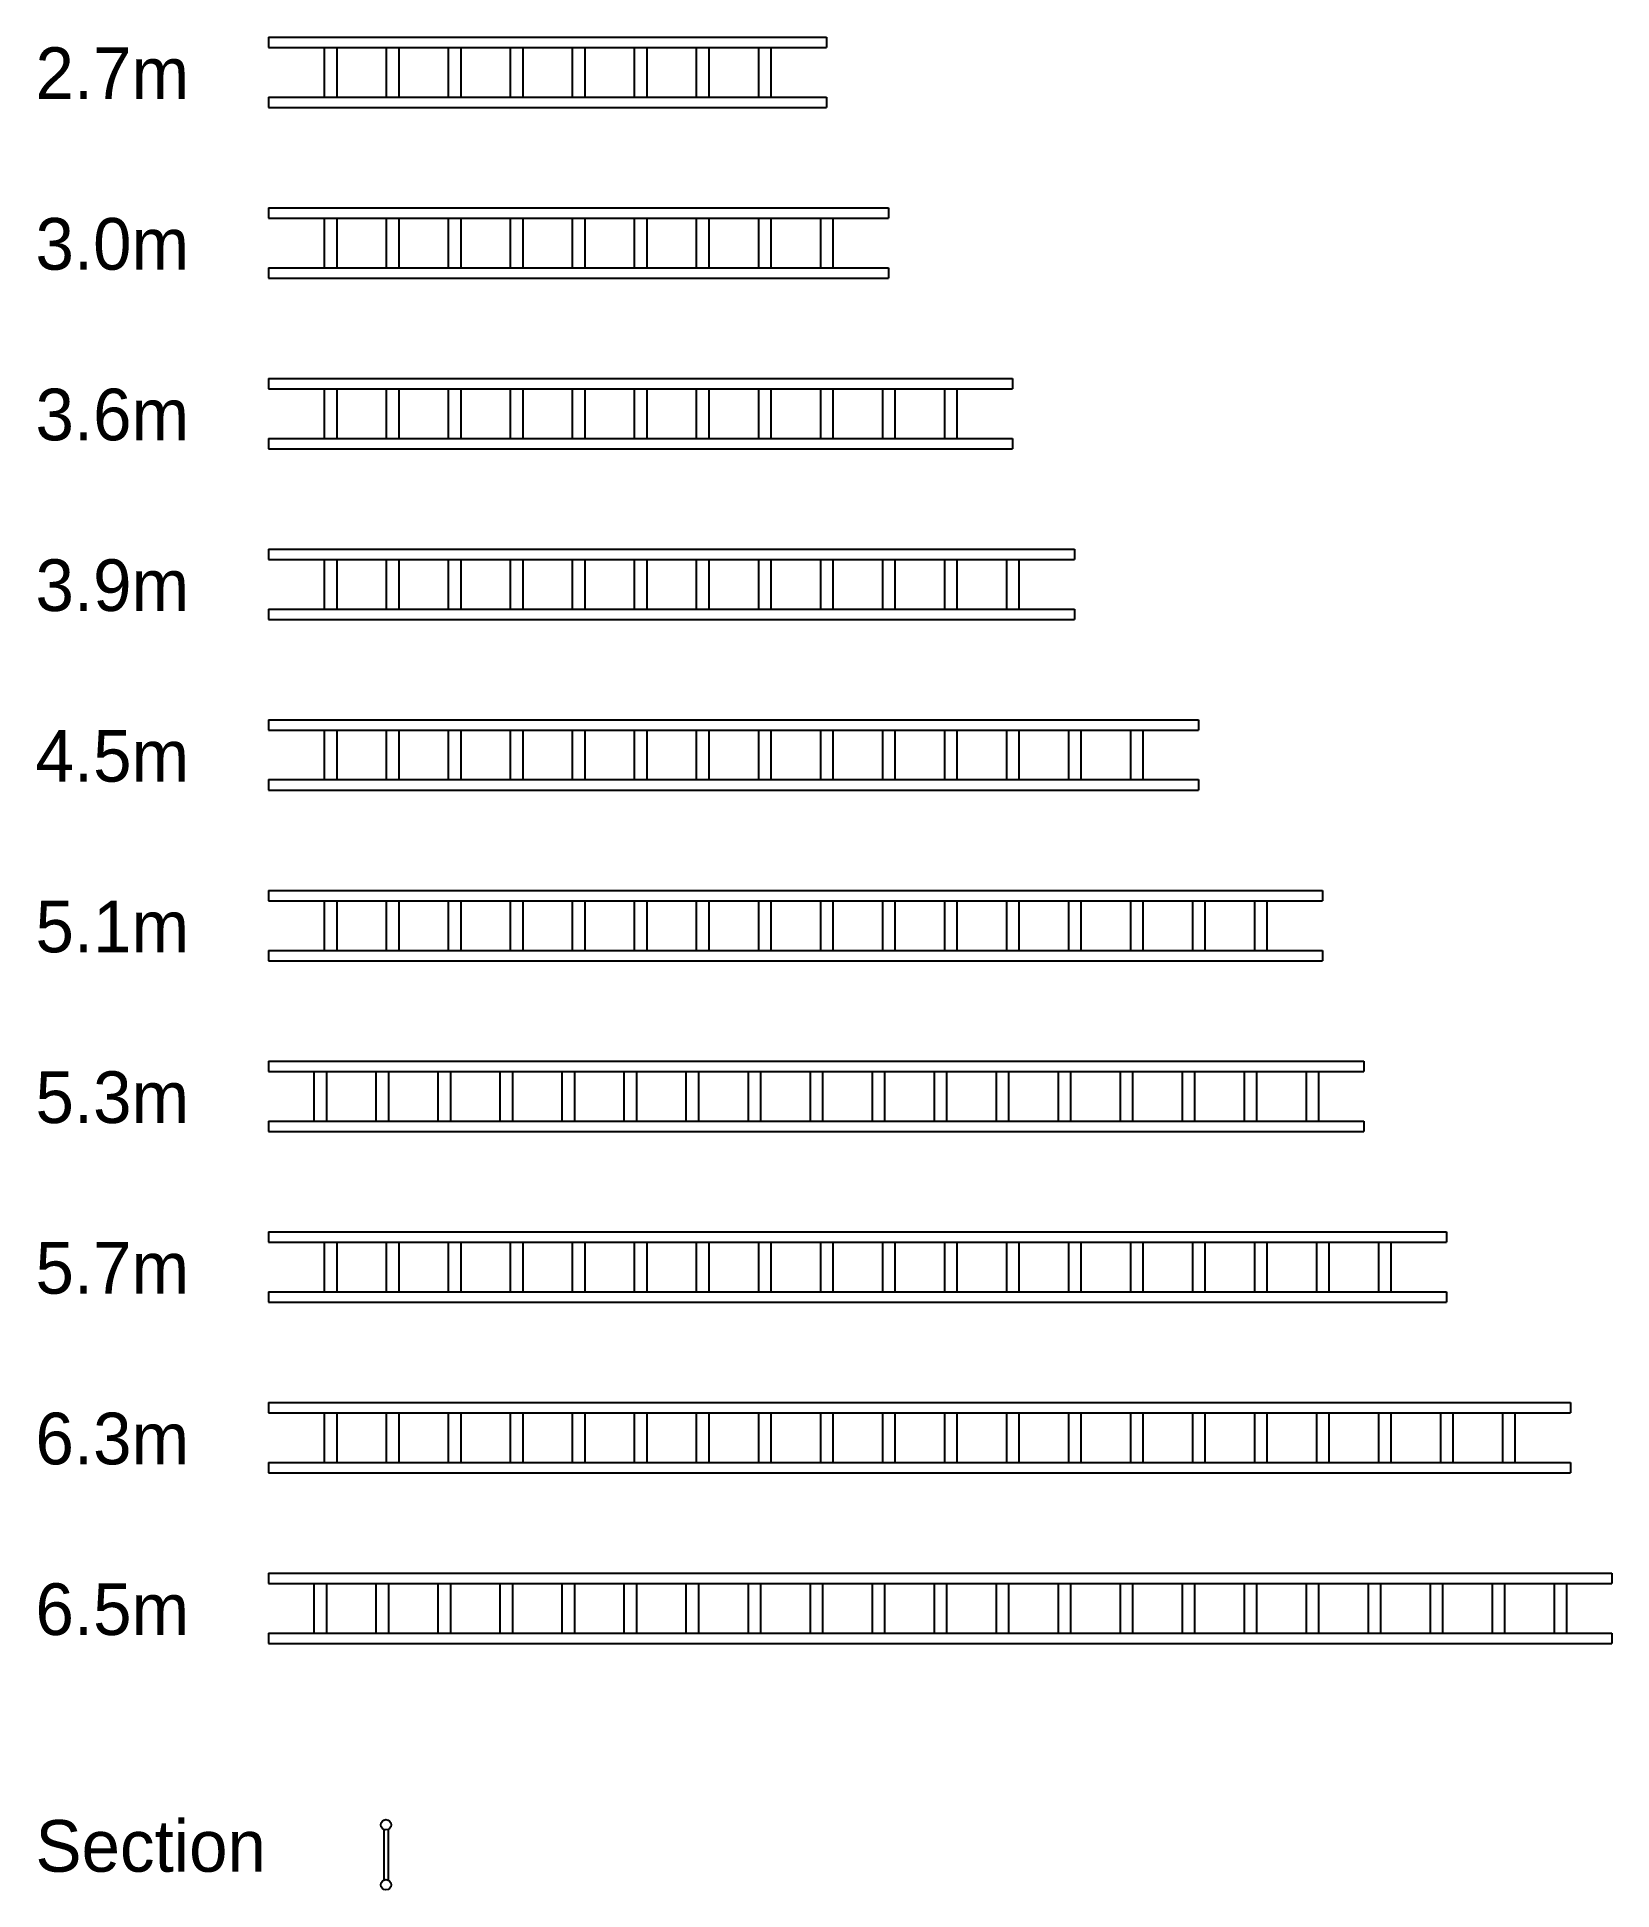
# Model space of a CAD drawing. Header units: millimetres. Extents: x 24861 to 32481, y 26618 to 35582.
import ezdxf

# ---------------------------------------------------------------- set-up
doc = ezdxf.new("R2010")
doc.units = ezdxf.units.MM
doc.layers.get('0').update_dxf_attribs({"linetype": 'CONTINUOUS'})
doc.styles.add('ARCH', font='archd.shx', dxfattribs={"height": 250})

# ---------------------------------------------------------------- blocks, each defined once
blk = doc.blocks.new('2.7m Ladder Beam')
at = {"color": 6}
for p, q in [((0, 340), (0, 290)), ((0, 340), (2700, 340)), ((0, 290), (2700, 290)), ((270, 290), (270, 50)), ((330, 290), (330, 50)), ((570, 290), (570, 50)), ((630, 290), (630, 50)), ((870, 290), (870, 50)), ((930, 290), (930, 50)), ((1170, 290), (1170, 50)), ((1230, 290), (1230, 50)), ((1470, 290), (1470, 50)), ((1530, 290), (1530, 50)), ((1770, 290), (1770, 50)), ((1830, 290), (1830, 50)), ((2070, 290), (2070, 50)), ((2130, 290), (2130, 50)), ((2370, 290), (2370, 50)), ((2430, 290), (2430, 50)), ((2700, 340), (2700, 290)), ((0, 50), (0, 0)), ((0, 50), (2700, 50)), ((0, 0), (2700, 0)), ((2700, 50), (2700, 0))]:
    blk.add_line(p, q, dxfattribs=at)
blk = doc.blocks.new('3.0m Ladder Beam')
at = {"color": 6}
for p, q in [((0, 340), (0, 290)), ((0, 340), (3000, 340)), ((0, 290), (3000, 290)), ((270, 290), (270, 50)), ((330, 290), (330, 50)), ((570, 290), (570, 50)), ((630, 290), (630, 50)), ((870, 290), (870, 50)), ((930, 290), (930, 50)), ((1170, 290), (1170, 50)), ((1230, 290), (1230, 50)), ((1470, 290), (1470, 50)), ((1530, 290), (1530, 50)), ((1770, 290), (1770, 50)), ((1830, 290), (1830, 50)), ((2070, 290), (2070, 50)), ((2130, 290), (2130, 50)), ((2370, 290), (2370, 50)), ((2430, 290), (2430, 50)), ((2670, 290), (2670, 50)), ((2730, 290), (2730, 50)), ((3000, 340), (3000, 290)), ((0, 50), (0, 0)), ((0, 50), (3000, 50)), ((0, 0), (3000, 0)), ((3000, 50), (3000, 0))]:
    blk.add_line(p, q, dxfattribs=at)
blk = doc.blocks.new('3.6m Ladder Beam')
at = {"color": 6}
for p, q in [((0, 340), (0, 290)), ((0, 340), (3600, 340)), ((0, 290), (3600, 290)), ((270, 290), (270, 50)), ((330, 290), (330, 50)), ((570, 290), (570, 50)), ((630, 290), (630, 50)), ((870, 290), (870, 50)), ((930, 290), (930, 50)), ((1170, 290), (1170, 50)), ((1230, 290), (1230, 50)), ((1470, 290), (1470, 50)), ((1530, 290), (1530, 50)), ((1770, 290), (1770, 50)), ((1830, 290), (1830, 50)), ((2070, 290), (2070, 50)), ((2130, 290), (2130, 50)), ((2370, 290), (2370, 50)), ((2430, 290), (2430, 50)), ((2670, 290), (2670, 50)), ((2730, 290), (2730, 50)), ((2970, 290), (2970, 50)), ((3030, 290), (3030, 50)), ((3270, 290), (3270, 50)), ((3330, 290), (3330, 50)), ((3600, 340), (3600, 290)), ((0, 50), (0, 0)), ((0, 50), (3600, 50)), ((0, 0), (3600, 0)), ((3600, 50), (3600, 0))]:
    blk.add_line(p, q, dxfattribs=at)
blk = doc.blocks.new('3.9m Ladder Beam')
at = {"color": 6}
for p, q in [((0, 340), (0, 290)), ((0, 340), (3900, 340)), ((0, 290), (3900, 290)), ((270, 290), (270, 50)), ((330, 290), (330, 50)), ((570, 290), (570, 50)), ((630, 290), (630, 50)), ((870, 290), (870, 50)), ((930, 290), (930, 50)), ((1170, 290), (1170, 50)), ((1230, 290), (1230, 50)), ((1470, 290), (1470, 50)), ((1530, 290), (1530, 50)), ((1770, 290), (1770, 50)), ((1830, 290), (1830, 50)), ((2070, 290), (2070, 50)), ((2130, 290), (2130, 50)), ((2370, 290), (2370, 50)), ((2430, 290), (2430, 50)), ((2670, 290), (2670, 50)), ((2730, 290), (2730, 50)), ((2970, 290), (2970, 50)), ((3030, 290), (3030, 50)), ((3270, 290), (3270, 50)), ((3330, 290), (3330, 50)), ((3570, 290), (3570, 50)), ((3630, 290), (3630, 50)), ((3900, 340), (3900, 290)), ((0, 50), (0, 0)), ((0, 50), (3900, 50)), ((0, 0), (3900, 0)), ((3900, 50), (3900, 0))]:
    blk.add_line(p, q, dxfattribs=at)
blk = doc.blocks.new('4.5m Ladder Beam')
at = {"color": 6}
for p, q in [((0, 340), (0, 290)), ((0, 340), (4500, 340)), ((0, 290), (4500, 290)), ((270, 290), (270, 50)), ((330, 290), (330, 50)), ((570, 290), (570, 50)), ((630, 290), (630, 50)), ((870, 290), (870, 50)), ((930, 290), (930, 50)), ((1170, 290), (1170, 50)), ((1230, 290), (1230, 50)), ((1470, 290), (1470, 50)), ((1530, 290), (1530, 50)), ((1770, 290), (1770, 50)), ((1830, 290), (1830, 50)), ((2070, 290), (2070, 50)), ((2130, 290), (2130, 50)), ((2370, 290), (2370, 50)), ((2430, 290), (2430, 50)), ((2670, 290), (2670, 50)), ((2730, 290), (2730, 50)), ((2970, 290), (2970, 50)), ((3030, 290), (3030, 50)), ((3270, 290), (3270, 50)), ((3330, 290), (3330, 50)), ((3570, 290), (3570, 50)), ((3630, 290), (3630, 50)), ((3870, 290), (3870, 50)), ((3930, 290), (3930, 50)), ((4170, 290), (4170, 50)), ((4230, 290), (4230, 50)), ((4500, 340), (4500, 290)), ((0, 50), (0, 0)), ((0, 50), (4500, 50)), ((0, 0), (4500, 0)), ((4500, 50), (4500, 0))]:
    blk.add_line(p, q, dxfattribs=at)
blk = doc.blocks.new('5.1m Ladder Beam')
at = {"color": 6}
for p, q in [((0, 340), (0, 290)), ((0, 340), (5100, 340)), ((0, 290), (5100, 290)), ((270, 290), (270, 50)), ((330, 290), (330, 50)), ((570, 290), (570, 50)), ((630, 290), (630, 50)), ((870, 290), (870, 50)), ((930, 290), (930, 50)), ((1170, 290), (1170, 50)), ((1230, 290), (1230, 50)), ((1470, 290), (1470, 50)), ((1530, 290), (1530, 50)), ((1770, 290), (1770, 50)), ((1830, 290), (1830, 50)), ((2070, 290), (2070, 50)), ((2130, 290), (2130, 50)), ((2370, 290), (2370, 50)), ((2430, 290), (2430, 50)), ((2670, 290), (2670, 50)), ((2730, 290), (2730, 50)), ((2970, 290), (2970, 50)), ((3030, 290), (3030, 50)), ((3270, 290), (3270, 50)), ((3330, 290), (3330, 50)), ((3570, 290), (3570, 50)), ((3630, 290), (3630, 50)), ((3870, 290), (3870, 50)), ((3930, 290), (3930, 50)), ((4170, 290), (4170, 50)), ((4230, 290), (4230, 50)), ((4470, 290), (4470, 50)), ((4530, 290), (4530, 50)), ((4770, 290), (4770, 50)), ((4830, 290), (4830, 50)), ((5100, 340), (5100, 290)), ((0, 50), (0, 0)), ((0, 50), (5100, 50)), ((0, 0), (5100, 0)), ((5100, 50), (5100, 0))]:
    blk.add_line(p, q, dxfattribs=at)
blk = doc.blocks.new('5.3m Ladder Beam')
at = {"color": 6}
for p, q in [((0, 340), (0, 290)), ((0, 340), (5300, 340)), ((0, 290), (5300, 290)), ((220, 290), (220, 50)), ((280, 290), (280, 50)), ((520, 290), (520, 50)), ((580, 290), (580, 50)), ((820, 290), (820, 50)), ((880, 290), (880, 50)), ((1120, 290), (1120, 50)), ((1180, 290), (1180, 50)), ((1420, 290), (1420, 50)), ((1480, 290), (1480, 50)), ((1720, 290), (1720, 50)), ((1780, 290), (1780, 50)), ((2020, 290), (2020, 50)), ((2080, 290), (2080, 50)), ((2320, 290), (2320, 50)), ((2380, 290), (2380, 50)), ((2620, 290), (2620, 50)), ((2680, 290), (2680, 50)), ((2920, 290), (2920, 50)), ((2980, 290), (2980, 50)), ((3220, 290), (3220, 50)), ((3280, 290), (3280, 50)), ((3520, 290), (3520, 50)), ((3580, 290), (3580, 50)), ((3820, 290), (3820, 50)), ((3880, 290), (3880, 50)), ((4120, 290), (4120, 50)), ((4180, 290), (4180, 50)), ((4420, 290), (4420, 50)), ((4480, 290), (4480, 50)), ((4720, 290), (4720, 50)), ((4780, 290), (4780, 50)), ((5020, 290), (5020, 50)), ((5080, 290), (5080, 50)), ((5300, 340), (5300, 290)), ((0, 50), (0, 0)), ((0, 50), (5300, 50)), ((0, 0), (5300, 0)), ((5300, 50), (5300, 0))]:
    blk.add_line(p, q, dxfattribs=at)
blk = doc.blocks.new('5.7m Ladder Beam')
at = {"color": 6}
for p, q in [((0, 340), (0, 290)), ((0, 340), (5700, 340)), ((0, 290), (5700, 290)), ((270, 290), (270, 50)), ((330, 290), (330, 50)), ((570, 290), (570, 50)), ((630, 290), (630, 50)), ((870, 290), (870, 50)), ((930, 290), (930, 50)), ((1170, 290), (1170, 50)), ((1230, 290), (1230, 50)), ((1470, 290), (1470, 50)), ((1530, 290), (1530, 50)), ((1770, 290), (1770, 50)), ((1830, 290), (1830, 50)), ((2070, 290), (2070, 50)), ((2130, 290), (2130, 50)), ((2370, 290), (2370, 50)), ((2430, 290), (2430, 50)), ((2670, 290), (2670, 50)), ((2730, 290), (2730, 50)), ((2970, 290), (2970, 50)), ((3030, 290), (3030, 50)), ((3270, 290), (3270, 50)), ((3330, 290), (3330, 50)), ((3570, 290), (3570, 50)), ((3630, 290), (3630, 50)), ((3870, 290), (3870, 50)), ((3930, 290), (3930, 50)), ((4170, 290), (4170, 50)), ((4230, 290), (4230, 50)), ((4470, 290), (4470, 50)), ((4530, 290), (4530, 50)), ((4770, 290), (4770, 50)), ((4830, 290), (4830, 50)), ((5070, 290), (5070, 50)), ((5130, 290), (5130, 50)), ((5370, 290), (5370, 50)), ((5430, 290), (5430, 50)), ((5700, 340), (5700, 290)), ((0, 50), (0, 0)), ((0, 50), (5700, 50)), ((0, 0), (5700, 0)), ((5700, 50), (5700, 0))]:
    blk.add_line(p, q, dxfattribs=at)
blk = doc.blocks.new('6.3m Ladder Beam')
at = {"color": 6}
for p, q in [((0, 340), (0, 290)), ((0, 340), (6300, 340)), ((0, 290), (6300, 290)), ((270, 290), (270, 50)), ((330, 290), (330, 50)), ((570, 290), (570, 50)), ((630, 290), (630, 50)), ((870, 290), (870, 50)), ((930, 290), (930, 50)), ((1170, 290), (1170, 50)), ((1230, 290), (1230, 50)), ((1470, 290), (1470, 50)), ((1530, 290), (1530, 50)), ((1770, 290), (1770, 50)), ((1830, 290), (1830, 50)), ((2070, 290), (2070, 50)), ((2130, 290), (2130, 50)), ((2370, 290), (2370, 50)), ((2430, 290), (2430, 50)), ((2670, 290), (2670, 50)), ((2730, 290), (2730, 50)), ((2970, 290), (2970, 50)), ((3030, 290), (3030, 50)), ((3270, 290), (3270, 50)), ((3330, 290), (3330, 50)), ((3570, 290), (3570, 50)), ((3630, 290), (3630, 50)), ((3870, 290), (3870, 50)), ((3930, 290), (3930, 50)), ((4170, 290), (4170, 50)), ((4230, 290), (4230, 50)), ((4470, 290), (4470, 50)), ((4530, 290), (4530, 50)), ((4770, 290), (4770, 50)), ((4830, 290), (4830, 50)), ((5070, 290), (5070, 50)), ((5130, 290), (5130, 50)), ((5370, 290), (5370, 50)), ((5430, 290), (5430, 50)), ((5670, 290), (5670, 50)), ((5730, 290), (5730, 50)), ((5970, 290), (5970, 50)), ((6030, 290), (6030, 50)), ((6300, 340), (6300, 290)), ((0, 50), (0, 0)), ((0, 50), (6300, 50)), ((0, 0), (6300, 0)), ((6300, 50), (6300, 0))]:
    blk.add_line(p, q, dxfattribs=at)
blk = doc.blocks.new('6.5m Ladder Beam')
at = {"color": 6}
for p, q in [((0, 340), (0, 290)), ((0, 340), (6500, 340)), ((0, 290), (6500, 290)), ((220, 290), (220, 50)), ((280, 290), (280, 50)), ((520, 290), (520, 50)), ((580, 290), (580, 50)), ((820, 290), (820, 50)), ((880, 290), (880, 50)), ((1120, 290), (1120, 50)), ((1180, 290), (1180, 50)), ((1420, 290), (1420, 50)), ((1480, 290), (1480, 50)), ((1720, 290), (1720, 50)), ((1780, 290), (1780, 50)), ((2020, 290), (2020, 50)), ((2080, 290), (2080, 50)), ((2320, 290), (2320, 50)), ((2380, 290), (2380, 50)), ((2620, 290), (2620, 50)), ((2680, 290), (2680, 50)), ((2920, 290), (2920, 50)), ((2980, 290), (2980, 50)), ((3220, 290), (3220, 50)), ((3280, 290), (3280, 50)), ((3520, 290), (3520, 50)), ((3580, 290), (3580, 50)), ((3820, 290), (3820, 50)), ((3880, 290), (3880, 50)), ((4120, 290), (4120, 50)), ((4180, 290), (4180, 50)), ((4420, 290), (4420, 50)), ((4480, 290), (4480, 50)), ((4720, 290), (4720, 50)), ((4780, 290), (4780, 50)), ((5020, 290), (5020, 50)), ((5080, 290), (5080, 50)), ((5320, 290), (5320, 50)), ((5380, 290), (5380, 50)), ((5620, 290), (5620, 50)), ((5680, 290), (5680, 50)), ((5920, 290), (5920, 50)), ((5980, 290), (5980, 50)), ((6220, 290), (6220, 50)), ((6280, 290), (6280, 50)), ((6500, 340), (6500, 290)), ((0, 50), (0, 0)), ((0, 50), (6500, 50)), ((0, 0), (6500, 0)), ((6500, 50), (6500, 0))]:
    blk.add_line(p, q, dxfattribs=at)
blk = doc.blocks.new('Ladder Beam Section')
at = {"color": 6}
for p, q in [((15, 267.1), (15, 22.9)), ((35, 267.1), (35, 22.9))]:
    blk.add_line(p, q, dxfattribs=at)
for centre in [(25, 290), (25, 0)]:
    blk.add_circle(centre, 25, dxfattribs=at)

msp = doc.modelspace()

# ---------------------------------------------------------------- block references
for name, p in [('2.7m Ladder Beam', (25980.6, 35241.6)), ('3.0m Ladder Beam', (25980.6, 34416)), ('3.6m Ladder Beam', (25980.6, 33590.4)), ('3.9m Ladder Beam', (25980.6, 32764.8)), ('4.5m Ladder Beam', (25980.6, 31939.2)), ('5.1m Ladder Beam', (25980.6, 31113.5)), ('5.3m Ladder Beam', (25980.6, 30287.9)), ('5.7m Ladder Beam', (25980.6, 29462.3)), ('6.3m Ladder Beam', (25980.6, 28636.7)), ('6.5m Ladder Beam', (25980.6, 27811)), ('Ladder Beam Section', (26524.1, 26643.1))]:
    msp.add_blockref(name, p)

# ---------------------------------------------------------------- texts
at = {"char_height": 250, "width": 629.11, "attachment_point": 1, "style": 'ARCH'}
for s, insert in [('2.7m', (24853.2, 35532)), ('3.0m', (24853.2, 34706.3)), ('3.6m', (24853.2, 33880.7)), ('3.9m', (24853.2, 33055.1)), ('4.5m', (24853.2, 32229.5)), ('5.1m', (24853.2, 31403.9)), ('5.3m', (24853.2, 30578.2)), ('5.7m', (24853.2, 29752.6)), ('6.3m', (24853.2, 28927)), ('6.5m', (24853.2, 28101.4)), ('Section', (24853.2, 26956.2))]:
    msp.add_mtext(s, dxfattribs=dict(at, insert=insert))

doc.saveas('drawing.dxf')
